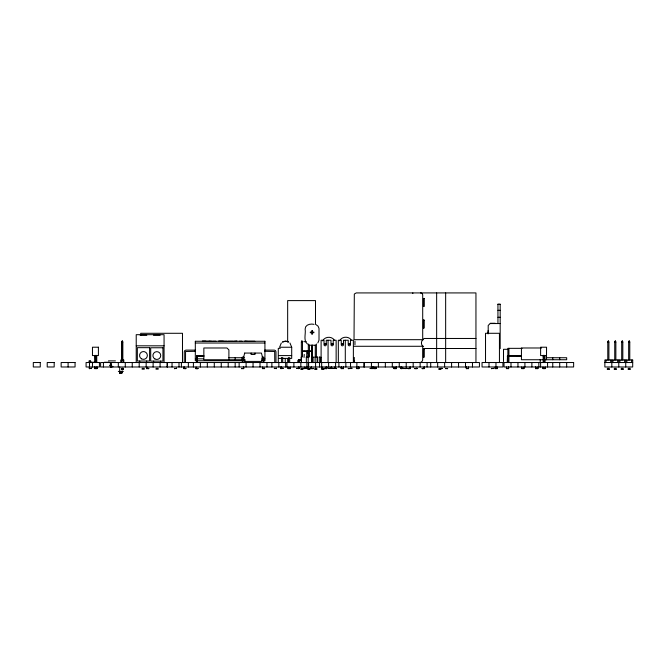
<?xml version="1.0" encoding="UTF-8"?>
<svg xmlns="http://www.w3.org/2000/svg" width="666" height="666" viewBox="0 0 666 666"><rect width="100%" height="100%" fill="white"/><g stroke="black" fill="none" stroke-linecap="round" stroke-linejoin="round"><path stroke-width="1" d="M195.321 350.691L195.321 350.108L185.889 350.108L184.748 350.582L184.266 351.723L184.266 362.529M275.974 362.529L275.974 351.723L275.499 350.582L274.359 350.108L264.926 350.108L264.926 351.298L274.667 351.49L274.758 362.529M354.279 360.631C354.279 365.95 354.27 356.402 354.279 357.442M195.321 351.307L185.573 351.49L185.489 362.529M301.357 360.323L301.348 359.648M301.357 359.249L301.357 357.001L301.357 362.504L301.357 359.898M264.926 351.323L264.926 350.266M304.029 357.467L304.229 354.429M95.404 355.336L95.246 362.529L94.888 355.361M543.398 355.569L543.398 362.529L543.173 355.303M96.395 355.328L96.254 355.852M543.398 362.529L543.556 355.336M354.961 344.755L354.961 341.217M90.926 361.555L90.293 360.739L90.293 361.813M196.603 362.529L196.886 355.702L203.846 355.702M507.242 362.529L507.517 355.702L521.436 355.702M121.728 360.023L121.728 341.983L122.286 340.892L122.835 341.983L122.835 360.023M301.357 359.016L301.357 341.983L301.914 340.892L302.472 341.983L302.472 357.009M607.783 360.023L607.783 341.983L608.341 340.892L608.899 341.983L608.899 360.023M614.743 360.023L614.743 341.983L615.301 340.892L615.859 341.983L615.859 360.023M621.703 360.023L621.703 341.983L622.26 340.892L622.818 341.983L622.818 360.023M628.662 360.023L628.662 341.983L629.22 340.892L629.778 341.983L629.778 360.023M322.685 340.884C324.767 336.505 331.46 336.039 334.274 339.935M339.652 340.809C341.733 336.43 348.426 335.964 351.24 339.86M91.225 368.623L91.458 368.132M96.728 368.623L96.961 368.132M121.687 371.437L121.845 372.585M148.468 368.623L148.701 368.132M176.54 368.132L176.307 368.623M185.897 368.132L185.672 368.623M197.669 368.623L197.902 368.132M243.473 368.373L243.398 368.623M264.277 368.623L264.51 368.132M276.149 368.623L276.382 368.132M282.792 368.132L282.559 368.623M306.751 368.623L306.984 368.132M311.68 368.132L311.455 368.623M312.878 368.623L313.112 368.132M323.884 368.373L323.818 368.623M326.498 368.623L326.731 368.132M332.958 368.373L332.883 368.623M343.156 368.623L343.39 368.132M351.881 368.132L351.656 368.623M358.774 368.132L358.541 368.623M371.894 368.623L372.119 368.132M375.924 368.132L375.691 368.623M395.862 368.373L395.696 368.623M396.004 368.373L395.929 368.623M402.963 368.373L402.888 368.623M403.604 368.373L403.529 368.623M416.625 368.623L416.858 368.132L416.808 368.623M416.883 368.373L416.983 368.623M442.016 368.373L441.941 368.623M447.435 368.373L447.361 368.623M468.315 368.373L468.24 368.623M497.069 368.373L496.994 368.623M508.383 368.373L508.308 368.623M523.692 368.373L523.618 368.623M537.612 368.373L537.537 368.623M289.86 368.373L289.91 368.623M298.609 368.373L298.659 368.623M330.661 368.373L330.702 368.623M336.23 368.373L336.272 368.623M406.651 368.373L406.693 368.623M409.806 368.373L409.848 368.623M416.583 368.373L416.575 368.623M423.851 368.373L423.892 368.623M493.231 368.373L493.273 368.623M317.849 342.932L319.006 340.135L319.014 328.455L318.073 326.19L316.134 324.7M307.692 351.298L306.884 351.315M304.429 368.373L304.495 368.623M325.857 368.373L325.924 368.623M544.813 368.373L544.88 368.623M281.335 342.973L279.57 347.244L291.708 347.244L291.708 358.375L278.738 358.375M544.397 355.852L544.538 355.328M303.804 341.683L306.21 341.65M90.976 362.529L90.293 362.537M497.943 304.512L500.174 304.512M497.943 310.323L500.174 310.323M497.943 317.282L500.174 317.282M490.268 323.268L495.221 323.268M500.174 323.551L490.126 323.551L488.203 325.474L488.203 333.774M314.027 324.342C310.556 323.468 305.07 324.592 305.136 329.071C306.035 333.741 303.038 340.409 307.426 344.014M488.203 330.444L487.928 333.774M140.118 335.239L146.803 335.239M153.48 335.239L160.165 335.239M423.751 338.47L475.949 338.47M423.618 339.685L354.021 339.685L354.32 294.031L356.227 292.923L475.949 292.923L475.949 362.529M202.372 340.992L205.761 340.992M218.723 340.992L223.401 340.992M236.921 340.992L234.082 341.267M244.888 340.992L247.96 341.267M195.321 341.267L264.926 341.267M121.728 341.983L122.835 341.983M301.357 341.983L302.472 341.983M607.783 341.983L608.899 341.983M614.743 341.983L615.859 341.983M621.703 341.983L622.818 341.983M628.662 341.983L629.778 341.983M195.321 343.023L264.926 343.023M341.683 344.097L342.799 344.097M348.643 344.097L349.758 344.097M324.717 344.172L325.832 344.172M331.676 344.172L332.792 344.172M308.616 345.221L315.576 345.221M136.222 345.82L164.061 345.82M354.021 346.287L423.618 346.287M541.558 347.985L521.436 347.985L521.436 359.74L566.674 359.74L566.674 357.725L546.495 357.725M280.278 348.343L278.288 348.343L278.288 362.529M522.044 348.343L507.875 348.343L507.875 362.529M423.751 348.501L475.949 348.501M507.875 349.309L503.504 349.309L503.504 361.563M302.514 350.832L308.133 350.832M309.282 350.832L311.855 350.832M302.514 351.39L308.649 351.39M309.282 351.39L311.855 351.39M278.738 355.594L291.708 355.594M546.553 355.569L540.609 355.569L540.609 347.211L546.553 347.211L546.495 359.74M199.667 355.985L203.846 355.985M517.266 355.985L521.436 355.985M196.603 356.26L203.846 356.26M507.242 356.26L521.436 356.26M228.896 357.725L244.114 357.725M195.321 358.841L203.63 358.841M261.805 358.841L264.926 358.841M245.105 359.74L203.846 359.74L203.846 347.985L226.973 347.985L228.896 349.9L228.896 359.74M301.357 359.782L298.992 359.782A1.124 1.124 0 0 0 297.877 360.905L297.877 362.554M301.44 360.023L298.435 360.023L298.435 362.529M245.188 360.756L195.321 360.756L195.321 341.283M261.805 360.756L264.926 360.756L264.926 341.283M108.466 360.889L115.426 360.889M90.16 362.246L95.787 362.246M104.445 362.246L109.107 362.246M111.047 362.529L100.608 362.529L100.608 366.983L479.428 366.983L479.428 362.529L364.46 362.529L364.46 366.983M604.861 362.529L632.7 362.529M109.449 365.343L111.796 365.343M110.831 366.733L113.062 366.733M89.319 368.373L91.558 368.373L89.319 368.623M94.822 368.373L97.061 368.373M121.495 368.373L123.393 368.373M142.066 368.373L144.297 368.373M146.562 368.373L148.759 368.623M155.986 368.373L158.217 368.373M243.723 366.983L243.689 368.623L241.492 368.623L243.731 368.373M262.371 368.373L264.61 368.373M276.482 368.373L274.242 368.373L276.482 368.623M280.652 368.373L283.275 368.373L280.652 368.623L280.694 366.983M288.003 368.373L290.234 368.373M298.984 368.373L296.753 368.373L298.984 368.623L298.984 366.983M300.799 368.373L313.17 368.623M314.718 368.373L316.949 368.373M321.678 368.373L326.831 368.373M334.365 368.373L336.605 368.373M341.25 368.373L343.49 368.373M348.21 368.623L351.981 368.373L348.251 368.623M356.635 368.373L358.874 368.373M372.219 368.373L369.988 368.373L372.219 368.623L372.219 366.983L372.177 368.623M373.784 368.373L376.015 368.373M393.839 368.373L396.262 368.373M400.982 368.373L403.862 368.373L400.982 368.623M404.786 368.373L407.026 368.373L404.828 368.623M410.181 368.373L407.983 368.623M417.141 368.373L414.768 368.623M424.225 368.373L421.986 368.623L424.225 368.623L424.217 366.983M438.786 368.373L442.274 368.373L440.193 368.623M466.333 368.373L468.573 368.373M495.088 368.373L497.319 368.373M506.401 368.373L508.633 368.373M521.711 368.373L523.951 368.373M535.63 368.373L537.87 368.373M542.973 368.373L545.213 368.373M607.226 368.373L609.457 368.373M614.185 368.373L616.416 368.373M621.145 368.373L623.376 368.373M628.105 368.373L630.336 368.373M148.801 368.623L146.562 368.623L146.603 366.983M183.766 368.623L185.997 368.623L183.916 368.373M195.762 368.623L198.002 368.623M262.371 368.623L264.61 368.623M290.193 368.623L290.193 366.983L290.234 368.623L288.003 368.623L288.003 366.983M313.211 368.623L309.59 368.373M336.605 368.623L334.407 368.373M407.942 368.623L410.181 368.623L410.139 366.983M414.727 368.623L417.141 368.623M445.454 368.623L447.694 368.623L445.612 368.373M466.333 368.623L468.573 368.623M521.711 368.623L523.951 368.623L523.909 366.983M537.87 368.623L535.63 368.623L535.639 366.983M142.066 369.205L144.297 369.205M155.986 369.205L158.217 369.205M121.495 369.405L123.393 369.405L123.36 368.373M300.799 369.405L303.03 369.405M307.759 369.405L309.99 369.405M314.718 369.405L316.949 369.405M321.678 369.405L323.909 369.405M438.786 369.405L441.017 369.405M607.226 369.405L609.457 369.405M614.185 369.405L616.416 369.405M621.145 369.405L623.376 369.405M628.105 369.405L630.336 369.405M118.323 371.437L123.327 371.437M119.705 372.827L121.945 372.827M119.705 373.077L121.945 373.077L121.936 371.437M304.703 351.415L304.037 351.373M543.356 355.569L543.872 355.885M95.554 355.852L95.205 355.569L95.246 362.529M289.943 342.973L291.708 347.244M543.364 368.373L543.306 368.623M522.111 368.373L522.044 368.623M495.479 368.373L495.412 368.623M491.758 368.373L491.699 368.623M445.854 368.373L445.787 368.623M440.434 368.373L440.368 368.623M415.301 368.373L415.284 368.623M415.118 368.373L415.051 368.623M405.178 368.373L405.119 368.623M402.014 368.373L401.956 368.623M394.422 368.373L394.405 368.623M394.239 368.373L394.172 368.623M370.379 368.373L370.313 368.623M329.187 368.373L329.129 368.623M324.417 368.373L324.35 368.623M322.302 368.373L322.236 368.623M309.94 368.373L309.873 368.623M305.244 368.373L305.178 368.623M302.98 368.373L302.913 368.623M297.144 368.373L297.086 368.623M288.395 368.373L288.328 368.623M274.642 368.373L274.575 368.623M241.891 368.373L241.825 368.623M184.157 368.373L184.024 366.983M146.961 368.373L146.895 368.623M89.719 368.373L89.652 368.623M535.914 368.373L535.963 368.623M506.676 368.373L506.734 368.623M466.616 368.373L466.666 368.623M422.269 368.373L422.319 368.623M408.225 368.373L408.275 368.623M394.122 368.373L393.889 366.983L393.847 368.623L396.262 368.623L396.253 366.983M356.918 368.373L356.968 368.623M348.493 368.373L348.543 368.623M341.533 368.373L341.583 368.623M331.26 368.373L331.235 366.983M146.845 368.373L146.845 366.983M95.105 368.373L95.155 368.623M374.042 368.373L374.117 368.623M350.008 368.373L350.075 368.623M280.91 368.373L280.985 368.623M174.659 368.373L174.733 368.623M111.08 366.733L111.155 366.983M542.848 355.602L543.215 355.869A0.841 0.483 -4.5 0 0 543.747 355.877M94.697 355.602L95.072 355.869A0.841 0.483 -4.5 0 0 95.596 355.877M307.184 351.39L308.633 356.027M96.245 357.534L96.637 362.537L96.637 355.569M96.595 355.561L96.637 362.529M320.771 357.442L320.762 357.001L320.762 362.429M319.297 357.442L319.297 357.001L319.297 362.429M317.457 357.442L317.457 357.001L317.457 362.429M315.842 357.442L315.842 357.001L315.842 362.429M313.919 357.442L313.919 357.001L313.919 362.429M312.154 357.442L312.154 357.001L312.154 362.429M308.183 357.442L308.183 357.001L308.183 362.429M306.343 357.442L306.343 357.001L306.343 362.429M631.584 360.023L631.584 362.529M629.778 369.405L628.662 369.405M629.22 340.892L629.22 341.983M626.856 360.023L626.856 362.529M625.74 360.023L625.74 366.983M624.625 360.023L624.625 362.529M622.818 369.405L621.703 369.405M622.26 340.892L622.26 341.983M619.896 360.023L619.896 362.529M618.781 360.023L618.781 366.983M617.665 360.023L617.665 362.529M615.859 369.405L614.743 369.405M615.301 340.892L615.301 341.983M612.936 360.023L612.936 362.529M611.821 360.023L611.821 366.983M610.705 360.023L610.705 362.529M608.899 369.405L607.783 369.405M608.341 340.892L608.341 341.983M605.977 360.023L605.977 362.529M566.674 362.529L566.674 366.983M559.715 357.725L559.715 359.74M559.715 362.529L559.715 366.983M552.755 357.725L552.755 359.74M552.755 362.529L552.755 366.983M547.569 362.529L547.569 366.983M545.204 366.983L545.204 368.623L542.973 368.623L543.015 366.983M540.609 362.529L540.609 366.983M540.234 359.49L540.234 362.529M538.836 362.529L538.836 366.983M537.862 366.983L537.828 368.623M535.68 366.983L535.789 368.623M531.876 362.529L531.876 366.983M524.916 362.529L524.916 366.983M521.719 366.983L521.753 368.623M517.957 362.529L517.957 366.983M517.266 355.702L517.266 356.26M510.997 362.529L510.997 366.983M508.916 348.343L508.916 362.529M508.633 366.983L508.633 368.623L506.401 368.623L506.443 366.983M508.591 366.983L508.483 368.623M507.517 355.702L507.517 356.26M500.174 348.609L500.174 304.062L497.943 304.062L497.943 323.551M499.442 362.529L499.442 333.291L485.522 333.291L485.522 362.529M497.277 366.983L497.319 368.623L495.088 368.623L495.129 366.983M495.962 362.529L495.962 366.983M489.002 362.529L489.002 366.983M472.469 362.529L472.469 366.983M468.564 366.983L468.531 368.623M466.491 366.983L466.491 368.623M466.342 366.983L466.375 368.623M465.509 362.529L465.509 366.983M458.549 362.529L458.549 366.983M451.59 362.529L451.59 366.983M445.654 292.923L445.654 362.529M444.63 362.529L444.63 366.983M440.459 369.405L439.344 369.405M437.67 362.529L437.67 366.983M436.646 292.923L436.646 362.529M430.711 362.529L430.711 366.983M427.097 362.529L427.097 366.983M424.067 366.983L424.067 368.623M423.726 298.476L423.726 306.502M423.709 320.08L423.709 328.105M423.726 349.217L423.726 357.242M420.138 362.529L420.138 366.983M413.178 362.529L413.178 366.983M412.828 292.923L412.828 293.481M410.023 366.983L410.023 368.623M406.218 362.529L406.218 366.983M401.881 366.983L401.814 368.623M401.24 366.983L401.315 368.623M401.14 366.983L401.14 368.623M401.024 366.983L401.024 368.623M399.259 362.529L399.259 366.983M396.22 366.983L396.22 368.623M396.079 366.983L396.037 368.623M392.299 362.529L392.299 366.983M385.339 362.529L385.339 366.983M378.38 362.529L378.38 366.983M375.974 366.983L376.015 368.623L373.784 368.623L373.826 366.983M373.934 366.983L373.934 368.623M371.969 366.983L372.069 368.623M371.42 362.529L371.42 366.983M363.836 366.983L363.836 362.529L111.355 362.529L111.389 366.733M358.832 366.983L358.866 368.623L356.635 368.623L356.643 366.983M358.716 366.983L358.716 368.623M356.876 362.529L356.876 366.983M353.371 362.529L353.371 340.251L350.441 340.251L350.441 344.705A1.116 1.116 0 0 1 349.334 345.82A1.116 1.116 0 0 1 348.218 344.705L348.218 340.251L343.481 340.251L343.481 344.705A1.116 1.116 0 0 1 342.374 345.82A1.116 1.116 0 0 1 341.258 344.705L341.258 340.251L338.336 340.251L338.336 362.529M350.541 362.529L350.541 366.983M349.2 343.822L349.2 344.38M345.854 362.529L345.854 366.983M345.296 340.251L345.296 362.529M343.448 366.983L343.481 368.623L341.25 368.623L341.258 366.983M343.331 366.983L343.331 368.623M342.241 343.822L342.241 344.38M341.292 366.983L341.292 368.623M338.894 362.529L338.894 366.983M336.139 362.529L336.139 340.251L333.208 340.251L333.208 344.705A1.116 1.116 0 0 1 332.101 345.82A1.116 1.116 0 0 1 330.985 344.705L330.985 340.251L326.248 340.251L326.248 344.705A1.116 1.116 0 0 1 325.141 345.82A1.116 1.116 0 0 1 324.026 344.705L324.026 340.251L321.104 340.251L321.104 362.529M335.581 362.529L335.581 366.983M334.623 366.983L334.698 368.623M332.234 343.897L332.234 344.455M331.31 366.983L331.31 368.623M328.621 362.529L328.621 366.983M328.063 340.251L328.063 362.529M326.781 366.983L326.823 368.623L321.911 368.623L321.911 366.983M326.673 366.983L326.673 368.623M326.215 366.983L326.265 368.623M326.099 366.983L326.099 368.623M325.274 343.897L325.274 344.455M323.351 369.405L322.236 369.405M321.661 362.529L321.661 366.983M319.547 362.529L319.547 366.983M316.392 343.981L316.392 357.009M316.392 369.405L315.276 369.405M315.501 324.342L315.501 300.607L287.662 300.607L287.662 341.883M315.576 362.529L315.576 366.983M315.276 344.988L315.276 357.009M312.371 345.221L312.371 362.529M312.096 345.221L312.096 362.529M311.813 345.221L311.813 362.529M311.305 366.983L311.305 368.623M311.23 366.983L311.222 368.623M309.432 344.988L309.432 357.009M309.432 369.405L308.316 369.405M308.616 362.529L308.616 366.983M308.316 343.981L308.316 357.009M308.308 362.529L308.308 366.983M308.125 355.436L308.125 357.467M307.992 368.373L302.739 368.373M306.876 362.529L306.876 366.983M306.735 351.39L306.735 357.467M306.643 368.623L306.593 366.983L306.468 368.623M304.886 368.623L304.82 366.983L304.67 368.623M302.472 369.405L301.357 369.405M301.914 340.892L301.914 341.983M300.849 362.529L300.849 366.983M299.55 360.023L299.55 362.529M298.834 366.983L298.942 368.623M293.889 362.529L293.889 366.983M289.677 357.592L289.677 362.529M288.561 357.592L288.561 362.529M287.662 358.366L287.662 362.529M286.929 362.529L286.929 366.983M285.639 362.529L285.639 366.983M285.248 358.475L285.248 362.529M282.717 357.476L282.717 362.529M281.601 357.476L281.601 362.529M281.368 366.983L281.368 368.623M281.302 366.983L281.21 368.623M278.838 362.529L278.838 366.983M271.878 362.529L271.878 366.983M266.974 362.529L266.974 366.983M263.769 362.529L263.769 357.142L262.196 356.959L262.196 357.517L263.212 357.517L263.212 362.529M262.654 366.983L262.704 368.623M260.015 362.529L260.015 366.983M255.003 353.063L255.003 354.47L251.107 354.47L251.107 353.063M254.845 341.267L248.468 341.267M253.055 362.529L253.055 366.983M246.095 362.529L246.095 366.983M243.573 366.983L243.573 368.623M242.89 362.529L242.89 357.517L243.906 357.517L243.906 356.959L242.341 357.118L242.332 362.529M242.124 357.725L242.124 359.74M241.925 341.267L239.252 341.267M239.136 362.529L239.136 366.983M235.165 357.725L235.165 359.74M235.165 362.529L235.165 366.983M233.358 341.267L228.18 341.267M228.205 362.529L228.205 366.983M227.239 341.267L224.117 341.267M221.245 362.529L221.245 366.983M215.892 341.267L212.621 341.267M214.285 362.529L214.285 366.983M211.913 341.267L208.799 340.992M207.834 341.267L206.318 341.267M207.326 362.529L207.326 366.983M200.366 362.529L200.366 366.983M199.667 355.702L199.667 356.26M197.96 368.623L195.804 368.623M197.161 356.26L197.161 362.529M196.886 355.702L196.886 356.26M196.095 366.983L196.095 368.623M193.406 362.529L193.406 366.983M188.361 362.529L188.361 366.983M184.091 366.983L184.091 368.623M182.484 362.529L182.484 333.291L140.726 333.291L140.726 335.306M181.402 362.529L181.402 366.983M179.004 362.529L179.004 366.983M172.044 362.529L172.044 366.983M167.482 362.529L167.482 366.983M167.041 362.529L167.041 366.983M164.061 362.529L164.061 334.682L136.222 334.682L136.222 362.529M160.581 361.122L160.581 362.529M160.081 362.529L160.081 366.983M153.621 361.122L153.621 362.529M153.122 362.529L153.122 366.983M146.72 366.983L146.72 368.623M146.603 361.03L146.603 362.529M146.162 362.529L146.162 366.983M139.702 361.03L139.702 362.529M139.202 362.529L139.202 366.983M132.243 362.529L132.243 366.983M125.275 362.529L125.275 366.983M123.809 362.529L123.809 360.023L120.754 360.023L120.754 362.529M123.243 368.373L123.243 369.405M123.068 368.373L123.068 369.405M122.977 360.023L122.977 362.529M122.835 368.373L122.835 369.788L121.728 369.788L121.728 368.373M122.569 368.373L122.569 369.405M122.286 340.892L122.286 360.023M122.286 368.373L122.286 369.788M121.995 368.373L121.995 369.405M121.903 371.437L121.786 373.077M121.587 360.023L121.587 362.529M121.57 371.437L121.612 373.077M121.379 371.437L121.379 373.077M121.112 371.437L121.112 373.077M120.829 371.437L120.829 373.077M120.538 371.437L120.538 373.077M120.271 371.437L120.271 373.077M120.038 373.077L119.988 371.437L119.863 373.077M119.714 366.983L119.714 371.437M118.315 362.529L118.315 366.983M110.872 365.343L110.831 366.983M110.381 362.529L110.381 366.983M103.421 362.529L103.421 366.983M97.02 366.983L97.053 368.623L94.822 368.623L94.83 366.983M96.903 366.983L96.903 368.623M94.863 366.983L94.863 368.623M92.466 362.529L92.466 366.983M90.443 361.513L90.443 362.529M89.502 362.529L89.477 368.623M89.327 366.983L89.369 368.623M68.099 362.529L68.099 366.983M420.504 292.923A2.206 2.206 0 0 1 422.702 295.13L422.702 339.685A4.937 4.937 0 0 0 422.702 346.287L422.702 359.432A3.089 3.089 0 0 1 420.413 362.421M89.028 361.13C89.71 363.253 90.676 359.632 89.028 361.13M244.697 353.063L243.59 357.234L244.697 361.413L261.405 361.413L262.521 357.234L261.405 353.063L244.697 353.063M282.592 342.016L285.622 341.208L288.636 342.016A6.052 6.052 0 0 0 282.592 342.016M424.067 298.476L423.451 298.476L423.451 306.502L424.067 306.502L424.067 298.476M424.042 320.08L423.434 320.08L423.434 328.105L424.042 328.105L424.042 320.08M312.412 330.602L311.78 330.602L311.78 332.093L310.306 332.093L310.306 332.717L311.78 332.717L311.78 334.224L312.412 334.224L312.412 332.717L313.886 332.717L313.886 332.093L312.412 332.093L312.412 330.602M342.799 343.822L341.683 343.822L341.683 344.38L342.799 344.38L342.799 343.822M349.758 343.822L348.643 343.822L348.643 344.38L349.758 344.38L349.758 343.822M325.832 343.897L324.717 343.897L324.717 344.455L325.832 344.455L325.832 343.897M332.792 343.897L331.676 343.897L331.676 344.455L332.792 344.455L332.792 343.897M98.401 347.211L92.466 347.211L92.466 355.569L98.401 355.569L98.401 347.211M149.584 347.669L137.338 347.669L137.338 361.03L149.584 361.03L149.584 347.669M162.945 347.76L150.699 347.76L150.699 361.122L162.945 361.122L162.945 347.76M424.059 349.217L423.451 349.217L423.451 357.242L424.059 357.242L424.059 349.217M632.7 360.023L604.861 360.023L604.861 366.983L632.7 366.983L632.7 360.023M40.26 362.529L33.3 362.529L33.3 366.983L40.26 366.983L40.26 362.529M54.179 362.529L47.219 362.529L47.219 366.983L54.179 366.983L54.179 362.529M75.058 362.529L61.139 362.529L61.139 366.983L75.058 366.983L75.058 362.529M99.425 362.529L86.081 362.529L86.081 366.983L99.425 366.983L99.425 362.529M502.922 362.529L482.042 362.529L482.042 366.983L502.922 366.983L502.922 362.529M573.634 362.529L504.037 362.529L504.037 366.983L573.634 366.983L573.634 362.529M176.64 368.373L174.409 368.623L176.598 368.373M333.216 368.373L328.796 368.373L333.208 368.373M493.606 368.373L491.366 368.623L493.556 368.373M324.875 368.373L324.85 368.373M544.788 362.529L544.746 355.561L544.788 362.529M141.508 358.832A3.896 3.896 0 0 0 147.361 355.461A3.896 3.896 0 0 0 141.508 352.081A3.896 3.896 0 0 0 141.508 358.832M154.87 358.932A3.896 3.896 0 0 0 160.722 355.552A3.896 3.896 0 0 0 154.87 352.181A3.896 3.896 0 0 0 154.87 358.932"/></g></svg>
